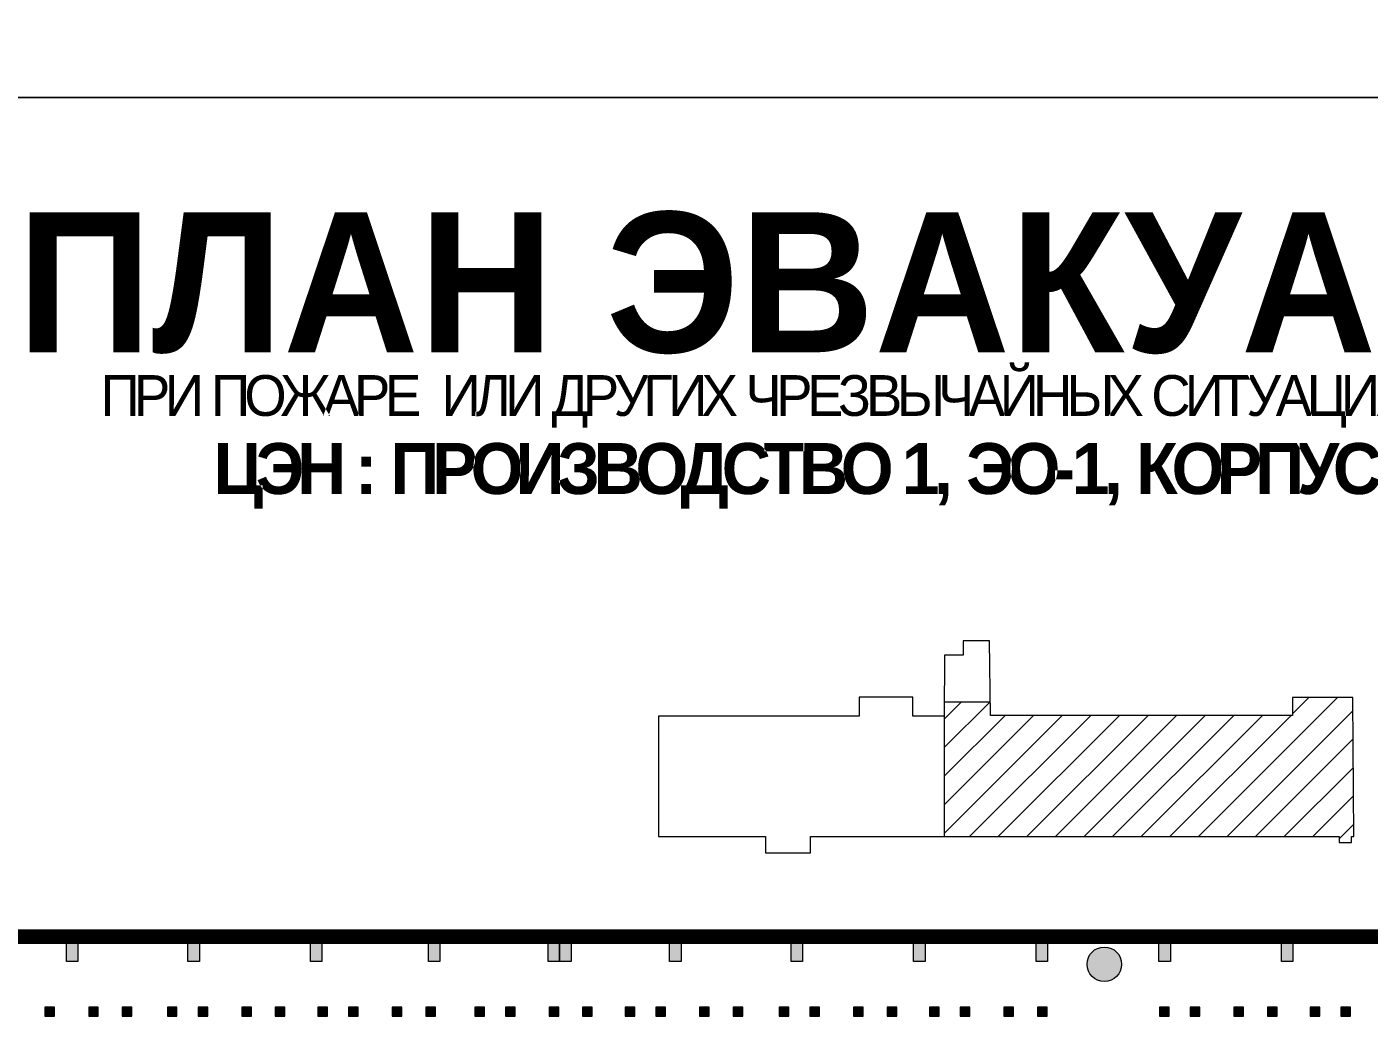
# Model space of a CAD drawing. Header units: millimetres. Extents: x 13810 to 67229, y 12374 to 21950.
# Drawn here: x 37345.2 to 37555.9, y 15192 to 15348.7 of the extents above; entities that cross this region are included whole.
import ezdxf

# ---------------------------------------------------------------- set-up
doc = ezdxf.new("R2010")
doc.units = ezdxf.units.MM
doc.styles.add('обычный', font='arial.ttf')

# ---------------------------------------------------------------- blocks, each defined once
blk = doc.blocks.new('A$C7B8C2D5B')
at = {"lineweight": 0}
h = blk.add_hatch(color=5, dxfattribs=at)
h.dxf.hatch_style = 1
h.paths.add_polyline_path([(1.4, -3.02, 1), (-2.11, -3.02, 1)])
at = {"color": 5, "lineweight": 0}
blk.add_circle((-0.36, -3.02), 1.75, dxfattribs=at)

msp = doc.modelspace()

# ---------------------------------------------------------------- hatches: boundary and pattern name
at = {"lineweight": 0, "true_color": 0x000000}
h = msp.add_hatch(dxfattribs=at)
h.set_pattern_fill('ANSI31', color=18, angle=180)
h.set_pattern_definition([(225, (74383.621, 30680.619), (2.24506403, -2.24506403), [])])
h.paths.add_polyline_path([(37551.24, 15221.59), (37551.24, 15220.67), (37553.15, 15220.67), (37553.15, 15221.59), (37553.54, 15221.59), (37553.4, 15243.43), (37543.9, 15243.43), (37543.9, 15240.62), (37496.48, 15240.62), (37496.45, 15242.71), (37489.22, 15242.71), (37489.22, 15221.59)])
at = {"lineweight": 0}
h = msp.add_hatch(color=256, dxfattribs=at)
h.dxf.hatch_style = 1
h.paths.add_polyline_path([(37353.2, 15204.87), (37351.4, 15204.87), (37351.4, 15201.98), (37353.2, 15201.98)])
h = msp.add_hatch(color=256, dxfattribs=at)
h.dxf.hatch_style = 1
h.paths.add_polyline_path([(37372.27, 15204.87), (37370.47, 15204.87), (37370.47, 15201.98), (37372.27, 15201.98)])
h = msp.add_hatch(color=256, dxfattribs=at)
h.dxf.hatch_style = 1
h.paths.add_polyline_path([(37391.5, 15204.87), (37389.7, 15204.87), (37389.7, 15201.98), (37391.5, 15201.98)])
h = msp.add_hatch(color=256, dxfattribs=at)
h.dxf.hatch_style = 1
h.paths.add_polyline_path([(37410.05, 15204.87), (37408.25, 15204.87), (37408.25, 15201.98), (37410.05, 15201.98)])
h = msp.add_hatch(color=256, dxfattribs=at)
h.dxf.hatch_style = 1
h.paths.add_polyline_path([(37428.84, 15204.87), (37427.04, 15204.87), (37427.04, 15201.98), (37428.84, 15201.98)])
h = msp.add_hatch(color=256, dxfattribs=at)
h.dxf.hatch_style = 1
h.paths.add_polyline_path([(37430.64, 15204.87), (37428.84, 15204.87), (37428.84, 15201.98), (37430.64, 15201.98)])
h = msp.add_hatch(color=256, dxfattribs=at)
h.dxf.hatch_style = 1
h.paths.add_polyline_path([(37447.91, 15204.87), (37446.11, 15204.87), (37446.11, 15201.98), (37447.91, 15201.98)])
h = msp.add_hatch(color=256, dxfattribs=at)
h.dxf.hatch_style = 1
h.paths.add_polyline_path([(37466.98, 15204.87), (37465.18, 15204.87), (37465.18, 15201.98), (37466.98, 15201.98)])
h = msp.add_hatch(color=256, dxfattribs=at)
h.dxf.hatch_style = 1
h.paths.add_polyline_path([(37486.21, 15204.87), (37484.41, 15204.87), (37484.41, 15201.98), (37486.21, 15201.98)])
h = msp.add_hatch(color=256, dxfattribs=at)
h.dxf.hatch_style = 1
h.paths.add_polyline_path([(37505.44, 15204.87), (37503.64, 15204.87), (37503.64, 15201.98), (37505.44, 15201.98)])
h = msp.add_hatch(color=256, dxfattribs=at)
h.dxf.hatch_style = 1
h.paths.add_polyline_path([(37524.73, 15204.87), (37522.93, 15204.87), (37522.93, 15201.98), (37524.73, 15201.98)])
h = msp.add_hatch(color=256, dxfattribs=at)
h.dxf.hatch_style = 1
h.paths.add_polyline_path([(37543.96, 15204.87), (37542.16, 15204.87), (37542.16, 15201.98), (37543.96, 15201.98)])
h = msp.add_hatch(color=256, dxfattribs=at)
h.dxf.hatch_style = 1
h.paths.add_polyline_path([(37349.55, 15193.38), (37349.55, 15194.8), (37348.03, 15194.8), (37348.03, 15193.38)])
h = msp.add_hatch(color=256, dxfattribs=at)
h.dxf.hatch_style = 1
h.paths.add_polyline_path([(37356.41, 15193.38), (37356.41, 15194.8), (37354.9, 15194.8), (37354.9, 15193.38)])
h = msp.add_hatch(color=256, dxfattribs=at)
h.dxf.hatch_style = 1
h.paths.add_polyline_path([(37361.69, 15193.38), (37361.69, 15194.8), (37360.17, 15194.8), (37360.17, 15193.38)])
h = msp.add_hatch(color=256, dxfattribs=at)
h.dxf.hatch_style = 1
h.paths.add_polyline_path([(37368.76, 15193.38), (37368.76, 15194.8), (37367.25, 15194.8), (37367.25, 15193.38)])
h = msp.add_hatch(color=256, dxfattribs=at)
h.dxf.hatch_style = 1
h.paths.add_polyline_path([(37373.58, 15193.38), (37373.58, 15194.8), (37372.06, 15194.8), (37372.06, 15193.38)])
h = msp.add_hatch(color=256, dxfattribs=at)
h.dxf.hatch_style = 1
h.paths.add_polyline_path([(37380.44, 15193.38), (37380.44, 15194.8), (37378.92, 15194.8), (37378.92, 15193.38)])
h = msp.add_hatch(color=256, dxfattribs=at)
h.dxf.hatch_style = 1
h.paths.add_polyline_path([(37385.71, 15193.38), (37385.71, 15194.8), (37384.19, 15194.8), (37384.19, 15193.38)])
h = msp.add_hatch(color=256, dxfattribs=at)
h.dxf.hatch_style = 1
h.paths.add_polyline_path([(37392.4, 15193.38), (37392.4, 15194.8), (37390.88, 15194.8), (37390.88, 15193.38)])
h = msp.add_hatch(color=256, dxfattribs=at)
h.dxf.hatch_style = 1
h.paths.add_polyline_path([(37397.21, 15193.38), (37397.21, 15194.8), (37395.69, 15194.8), (37395.69, 15193.38)])
h = msp.add_hatch(color=256, dxfattribs=at)
h.dxf.hatch_style = 1
h.paths.add_polyline_path([(37404.07, 15193.38), (37404.07, 15194.8), (37402.56, 15194.8), (37402.56, 15193.38)])
h = msp.add_hatch(color=256, dxfattribs=at)
h.dxf.hatch_style = 1
h.paths.add_polyline_path([(37409.35, 15193.38), (37409.35, 15194.8), (37407.83, 15194.8), (37407.83, 15193.38)])
h = msp.add_hatch(color=256, dxfattribs=at)
h.dxf.hatch_style = 1
h.paths.add_polyline_path([(37417.02, 15193.38), (37417.02, 15194.8), (37415.51, 15194.8), (37415.51, 15193.38)])
h = msp.add_hatch(color=256, dxfattribs=at)
h.dxf.hatch_style = 1
h.paths.add_polyline_path([(37421.84, 15193.38), (37421.84, 15194.8), (37420.32, 15194.8), (37420.32, 15193.38)])
h = msp.add_hatch(color=256, dxfattribs=at)
h.dxf.hatch_style = 1
h.paths.add_polyline_path([(37428.7, 15193.38), (37428.7, 15194.8), (37427.18, 15194.8), (37427.18, 15193.38)])
h = msp.add_hatch(color=256, dxfattribs=at)
h.dxf.hatch_style = 1
h.paths.add_polyline_path([(37433.97, 15193.38), (37433.97, 15194.8), (37432.45, 15194.8), (37432.45, 15193.38)])
h = msp.add_hatch(color=256, dxfattribs=at)
h.dxf.hatch_style = 1
h.paths.add_polyline_path([(37440.66, 15193.38), (37440.66, 15194.8), (37439.14, 15194.8), (37439.14, 15193.38)])
h = msp.add_hatch(color=256, dxfattribs=at)
h.dxf.hatch_style = 1
h.paths.add_polyline_path([(37445.47, 15193.38), (37445.47, 15194.8), (37443.96, 15194.8), (37443.96, 15193.38)])
h = msp.add_hatch(color=256, dxfattribs=at)
h.dxf.hatch_style = 1
h.paths.add_polyline_path([(37452.33, 15193.38), (37452.33, 15194.8), (37450.82, 15194.8), (37450.82, 15193.38)])
h = msp.add_hatch(color=256, dxfattribs=at)
h.dxf.hatch_style = 1
h.paths.add_polyline_path([(37457.61, 15193.38), (37457.61, 15194.8), (37456.09, 15194.8), (37456.09, 15193.38)])
h = msp.add_hatch(color=256, dxfattribs=at)
h.dxf.hatch_style = 1
h.paths.add_polyline_path([(37464.81, 15193.38), (37464.81, 15194.8), (37463.29, 15194.8), (37463.29, 15193.38)])
h = msp.add_hatch(color=256, dxfattribs=at)
h.dxf.hatch_style = 1
h.paths.add_polyline_path([(37469.62, 15193.38), (37469.62, 15194.8), (37468.1, 15194.8), (37468.1, 15193.38)])
h = msp.add_hatch(color=256, dxfattribs=at)
h.dxf.hatch_style = 1
h.paths.add_polyline_path([(37476.48, 15193.38), (37476.48, 15194.8), (37474.97, 15194.8), (37474.97, 15193.38)])
h = msp.add_hatch(color=256, dxfattribs=at)
h.dxf.hatch_style = 1
h.paths.add_polyline_path([(37481.76, 15193.38), (37481.76, 15194.8), (37480.24, 15194.8), (37480.24, 15193.38)])
h = msp.add_hatch(color=256, dxfattribs=at)
h.dxf.hatch_style = 1
h.paths.add_polyline_path([(37488.44, 15193.38), (37488.44, 15194.8), (37486.93, 15194.8), (37486.93, 15193.38)])
h = msp.add_hatch(color=256, dxfattribs=at)
h.dxf.hatch_style = 1
h.paths.add_polyline_path([(37493.26, 15193.38), (37493.26, 15194.8), (37491.74, 15194.8), (37491.74, 15193.38)])
h = msp.add_hatch(color=256, dxfattribs=at)
h.dxf.hatch_style = 1
h.paths.add_polyline_path([(37500.12, 15193.38), (37500.12, 15194.8), (37498.6, 15194.8), (37498.6, 15193.38)])
h = msp.add_hatch(color=256, dxfattribs=at)
h.dxf.hatch_style = 1
h.paths.add_polyline_path([(37505.39, 15193.38), (37505.39, 15194.8), (37503.87, 15194.8), (37503.87, 15193.38)])
h = msp.add_hatch(color=256, dxfattribs=at)
h.dxf.hatch_style = 1
h.paths.add_polyline_path([(37524.55, 15193.38), (37524.55, 15194.8), (37523.03, 15194.8), (37523.03, 15193.38)])
h = msp.add_hatch(color=256, dxfattribs=at)
h.dxf.hatch_style = 1
h.paths.add_polyline_path([(37529.36, 15193.38), (37529.36, 15194.8), (37527.85, 15194.8), (37527.85, 15193.38)])
h = msp.add_hatch(color=256, dxfattribs=at)
h.dxf.hatch_style = 1
h.paths.add_polyline_path([(37536.22, 15193.38), (37536.22, 15194.8), (37534.71, 15194.8), (37534.71, 15193.38)])
h = msp.add_hatch(color=256, dxfattribs=at)
h.dxf.hatch_style = 1
h.paths.add_polyline_path([(37541.5, 15193.38), (37541.5, 15194.8), (37539.98, 15194.8), (37539.98, 15193.38)])
h = msp.add_hatch(color=256, dxfattribs=at)
h.dxf.hatch_style = 1
h.paths.add_polyline_path([(37548.19, 15193.38), (37548.19, 15194.8), (37546.67, 15194.8), (37546.67, 15193.38)])
h = msp.add_hatch(color=256, dxfattribs=at)
h.dxf.hatch_style = 1
h.paths.add_polyline_path([(37553, 15193.38), (37553, 15194.8), (37551.48, 15194.8), (37551.48, 15193.38)])

# ---------------------------------------------------------------- linework, layer by layer
at = {"color": 126, "lineweight": 0, "true_color": 0x008754}
for points in [[(37185.05, 15732.64), (37785.05, 15732.64), (37785.05, 15337.64), (37185.05, 15337.64)], [(37185.05, 15732.64), (37785.05, 15732.64), (37785.05, 15337.64), (37185.05, 15337.64)], [(37185.05, 15732.64), (37785.05, 15732.64), (37785.05, 15337.64), (37185.05, 15337.64)], [(37185.05, 15732.64), (37785.05, 15732.64), (37785.05, 15337.64), (37185.05, 15337.64)], [(37185.05, 15337.64), (37785.05, 15337.64), (37785.05, 14942.64), (37185.05, 14942.64)], [(37185.05, 15337.64), (37785.05, 15337.64), (37785.05, 14942.64), (37185.05, 14942.64)], [(37185.05, 15337.64), (37785.05, 15337.64), (37785.05, 14942.64), (37185.05, 14942.64)], [(37185.05, 15337.64), (37785.05, 15337.64), (37785.05, 14942.64), (37185.05, 14942.64)]]:
    msp.add_lwpolyline(points, close=True, dxfattribs=at)
at = {"lineweight": 0}
for points in [[(37489.2, 15240.51), (37484.35, 15240.47), (37484.29, 15240.51), (37484.29, 15243.5), (37475.88, 15243.5), (37475.88, 15240.51), (37444.35, 15240.51), (37444.35, 15221.59), (37461.17, 15221.59), (37461.17, 15219.06), (37468.21, 15219.06), (37468.21, 15221.59), (37551.24, 15221.59), (37551.24, 15220.67), (37553.15, 15220.67), (37553.15, 15221.59), (37553.54, 15221.59), (37553.4, 15243.29), (37553.4, 15243.43), (37543.9, 15243.43), (37543.9, 15240.62), (37496.48, 15240.62), (37496.34, 15252.32), (37492.19, 15252.32), (37492.19, 15250.09), (37489.27, 15250.09), (37489.2, 15240.51)], [(37496.48, 15242.71), (37489.22, 15242.71), (37489.22, 15221.59)], [(37353.2, 15201.98), (37351.4, 15201.98), (37351.4, 15204.87), (37353.2, 15204.87), (37353.2, 15201.98)], [(37372.27, 15201.98), (37370.47, 15201.98), (37370.47, 15204.87), (37372.27, 15204.87), (37372.27, 15201.98)], [(37391.5, 15201.98), (37389.7, 15201.98), (37389.7, 15204.87), (37391.5, 15204.87), (37391.5, 15201.98)], [(37410.05, 15201.98), (37408.25, 15201.98), (37408.25, 15204.87), (37410.05, 15204.87), (37410.05, 15201.98)], [(37428.84, 15201.98), (37427.04, 15201.98), (37427.04, 15204.87), (37428.84, 15204.87), (37428.84, 15201.98)], [(37430.64, 15201.98), (37428.84, 15201.98), (37428.84, 15204.87), (37430.64, 15204.87), (37430.64, 15201.98)], [(37447.91, 15201.98), (37446.11, 15201.98), (37446.11, 15204.87), (37447.91, 15204.87), (37447.91, 15201.98)], [(37466.98, 15201.98), (37465.18, 15201.98), (37465.18, 15204.87), (37466.98, 15204.87), (37466.98, 15201.98)], [(37486.21, 15201.98), (37484.41, 15201.98), (37484.41, 15204.87), (37486.21, 15204.87), (37486.21, 15201.98)], [(37505.44, 15201.98), (37503.64, 15201.98), (37503.64, 15204.87), (37505.44, 15204.87), (37505.44, 15201.98)], [(37524.73, 15201.98), (37522.93, 15201.98), (37522.93, 15204.87), (37524.73, 15204.87), (37524.73, 15201.98)], [(37543.96, 15201.98), (37542.16, 15201.98), (37542.16, 15204.87), (37543.96, 15204.87), (37543.96, 15201.98)], [(37348.03, 15193.38), (37349.55, 15193.38), (37349.55, 15194.8), (37348.03, 15194.8), (37348.03, 15193.38)], [(37354.9, 15193.38), (37356.41, 15193.38), (37356.41, 15194.8), (37354.9, 15194.8), (37354.9, 15193.38)], [(37360.17, 15193.38), (37361.69, 15193.38), (37361.69, 15194.8), (37360.17, 15194.8), (37360.17, 15193.38)], [(37367.25, 15193.38), (37368.76, 15193.38), (37368.76, 15194.8), (37367.25, 15194.8), (37367.25, 15193.38)], [(37372.06, 15193.38), (37373.58, 15193.38), (37373.58, 15194.8), (37372.06, 15194.8), (37372.06, 15193.38)], [(37378.92, 15193.38), (37380.44, 15193.38), (37380.44, 15194.8), (37378.92, 15194.8), (37378.92, 15193.38)], [(37384.19, 15193.38), (37385.71, 15193.38), (37385.71, 15194.8), (37384.19, 15194.8), (37384.19, 15193.38)], [(37390.88, 15193.38), (37392.4, 15193.38), (37392.4, 15194.8), (37390.88, 15194.8), (37390.88, 15193.38)], [(37395.69, 15193.38), (37397.21, 15193.38), (37397.21, 15194.8), (37395.69, 15194.8), (37395.69, 15193.38)], [(37402.56, 15193.38), (37404.07, 15193.38), (37404.07, 15194.8), (37402.56, 15194.8), (37402.56, 15193.38)], [(37407.83, 15193.38), (37409.35, 15193.38), (37409.35, 15194.8), (37407.83, 15194.8), (37407.83, 15193.38)], [(37415.51, 15193.38), (37417.02, 15193.38), (37417.02, 15194.8), (37415.51, 15194.8), (37415.51, 15193.38)], [(37420.32, 15193.38), (37421.84, 15193.38), (37421.84, 15194.8), (37420.32, 15194.8), (37420.32, 15193.38)], [(37427.18, 15193.38), (37428.7, 15193.38), (37428.7, 15194.8), (37427.18, 15194.8), (37427.18, 15193.38)], [(37432.45, 15193.38), (37433.97, 15193.38), (37433.97, 15194.8), (37432.45, 15194.8), (37432.45, 15193.38)], [(37439.14, 15193.38), (37440.66, 15193.38), (37440.66, 15194.8), (37439.14, 15194.8), (37439.14, 15193.38)], [(37443.96, 15193.38), (37445.47, 15193.38), (37445.47, 15194.8), (37443.96, 15194.8), (37443.96, 15193.38)], [(37450.82, 15193.38), (37452.33, 15193.38), (37452.33, 15194.8), (37450.82, 15194.8), (37450.82, 15193.38)], [(37456.09, 15193.38), (37457.61, 15193.38), (37457.61, 15194.8), (37456.09, 15194.8), (37456.09, 15193.38)], [(37463.29, 15193.38), (37464.81, 15193.38), (37464.81, 15194.8), (37463.29, 15194.8), (37463.29, 15193.38)], [(37468.1, 15193.38), (37469.62, 15193.38), (37469.62, 15194.8), (37468.1, 15194.8), (37468.1, 15193.38)], [(37474.97, 15193.38), (37476.48, 15193.38), (37476.48, 15194.8), (37474.97, 15194.8), (37474.97, 15193.38)], [(37480.24, 15193.38), (37481.76, 15193.38), (37481.76, 15194.8), (37480.24, 15194.8), (37480.24, 15193.38)], [(37486.93, 15193.38), (37488.44, 15193.38), (37488.44, 15194.8), (37486.93, 15194.8), (37486.93, 15193.38)], [(37491.74, 15193.38), (37493.26, 15193.38), (37493.26, 15194.8), (37491.74, 15194.8), (37491.74, 15193.38)], [(37498.6, 15193.38), (37500.12, 15193.38), (37500.12, 15194.8), (37498.6, 15194.8), (37498.6, 15193.38)], [(37503.87, 15193.38), (37505.39, 15193.38), (37505.39, 15194.8), (37503.87, 15194.8), (37503.87, 15193.38)], [(37523.03, 15193.38), (37524.55, 15193.38), (37524.55, 15194.8), (37523.03, 15194.8), (37523.03, 15193.38)], [(37527.85, 15193.38), (37529.36, 15193.38), (37529.36, 15194.8), (37527.85, 15194.8), (37527.85, 15193.38)], [(37534.71, 15193.38), (37536.22, 15193.38), (37536.22, 15194.8), (37534.71, 15194.8), (37534.71, 15193.38)], [(37539.98, 15193.38), (37541.5, 15193.38), (37541.5, 15194.8), (37539.98, 15194.8), (37539.98, 15193.38)], [(37546.67, 15193.38), (37548.19, 15193.38), (37548.19, 15194.8), (37546.67, 15194.8), (37546.67, 15193.38)], [(37551.48, 15193.38), (37553, 15193.38), (37553, 15194.8), (37551.48, 15194.8), (37551.48, 15193.38)]]:
    msp.add_lwpolyline(points, dxfattribs=at)
at = {"lineweight": 0, "const_width": 2.29}
msp.add_lwpolyline([(37272.15, 15205.86), (37709.3, 15205.86)], dxfattribs=at)

# ---------------------------------------------------------------- block references
at = {"xscale": 1.552064515015483, "yscale": 1.552064515015483, "zscale": 1.552064515015483}
msp.add_blockref('A$C7B8C2D5B', (37514.92, 15206.22), dxfattribs=at)

# ---------------------------------------------------------------- texts
at = {"lineweight": 0, "insert": (37343.67, 15319.63), "char_height": 22, "width": 493.8901, "attachment_point": 1, "style": 'обычный'}
msp.add_mtext('{\\fProxima Nova Rg|b1|i0|c204|p2;ПЛАН ЭВАКУАЦИИ}', dxfattribs=at)
at = {"color": 0, "lineweight": 0, "insert": (37494.24, 15294.22), "char_height": 8, "width": 449.2158, "attachment_point": 5, "style": 'обычный'}
msp.add_mtext('{\\fArial Black|b1|i0|c204|p34;\\H2x;\\T0.85;  \\fArial Narrow|b0|i0|c204|p34;\\H0.8x;\\W0.9;\\P\\fProxima Nova Rg|b0|i0|c204|p2;\\H0.5x;\\W1;\\C256;ПРИ ПОЖАРЕ  ИЛИ ДРУГИХ ЧРЕЗВЫЧАЙНЫХ СИТУАЦИЯХ  ИЗ ПОМЕЩЕНИЙ \\fProxima Nova Rg|b1|i0|c204|p2;\\H1.25x;\\PЦЭН : ПРОИЗВОДСТВО 1, ЭО-1, КОРПУС 2, отм. 00,00}', dxfattribs=at)

doc.saveas('drawing.dxf')
